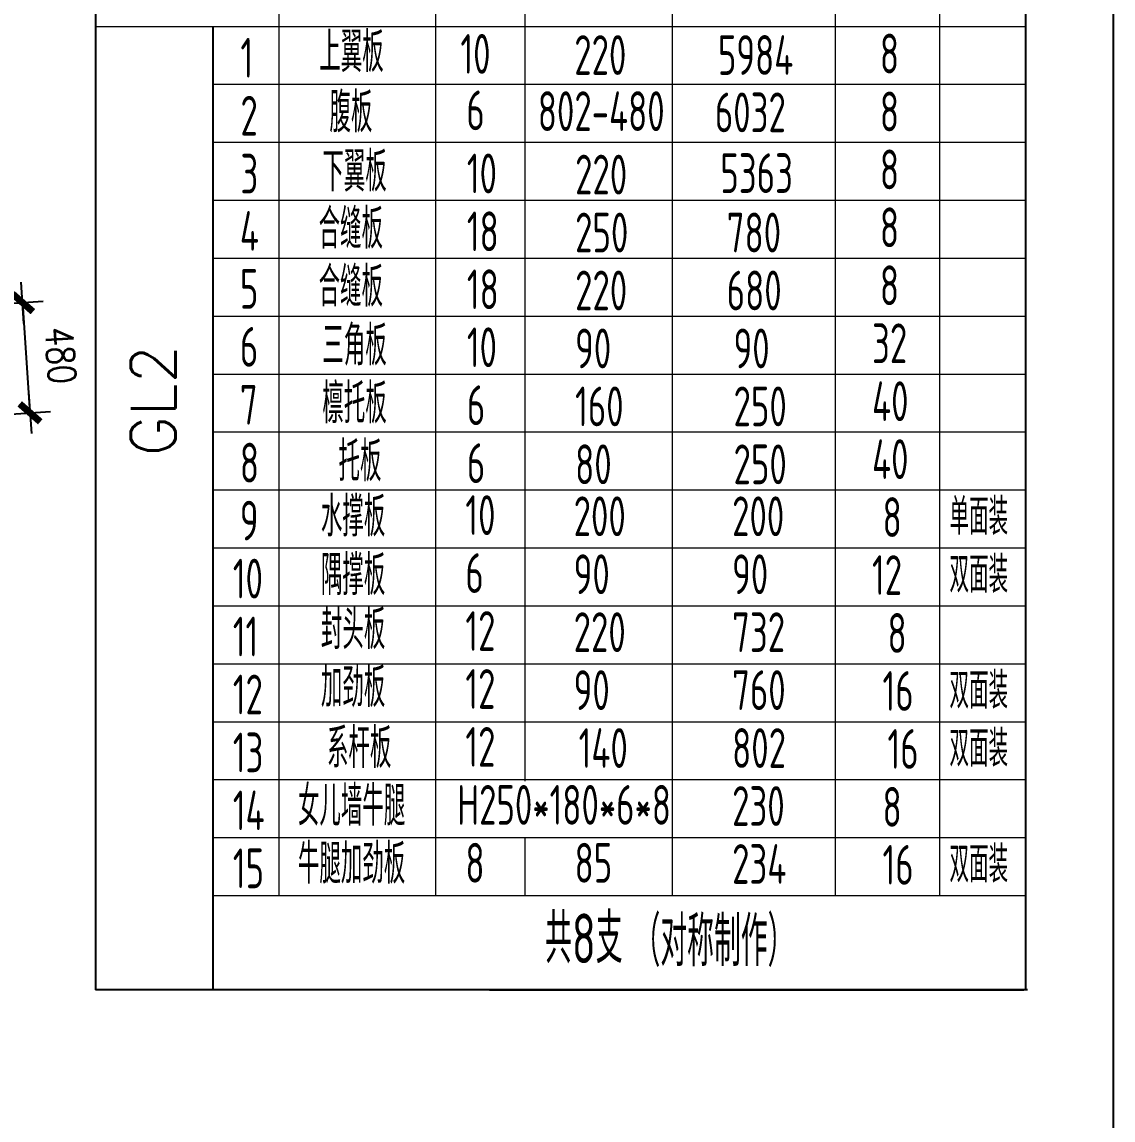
# Model space of a CAD drawing. Header units: millimetres. Extents: x 2451220 to 4527627, y -5186613 to -1639140.
# Drawn here: x 2507648 to 2512391, y -1731333 to -1726558 of the extents above; entities that cross this region are included whole.
import ezdxf

# ---------------------------------------------------------------- set-up
doc = ezdxf.new("R2010")
doc.units = ezdxf.units.MM
doc.header["$LTSCALE"] = 1000
doc.header["$PDMODE"] = 34
doc.linetypes.add('CENTER', pattern=[50.8, 31.75, -6.35, 6.35, -6.35])
doc.layers.add('轴线层', color=1, linetype='CENTER', lineweight=15)
doc.layers.add('钢架', color=7, linetype='Continuous', lineweight=25)
doc.styles.add('DIM_FONT', font='simplex.shx', dxfattribs={"width": 0.8, "bigfont": 'hztxt.shx'})
doc.styles.add('hz', font='gbenor.shx', dxfattribs={"width": 0.75, "height": 100, "bigfont": 'gbcbig.shx'})
doc.styles.get("Standard").update_dxf_attribs({"font": 'txt', "bigfont": 'gbcbig.shx'})
doc.dimstyles.new('WGH(1)', dxfattribs={"dimscale": 1.2, "dimtxt": 100, "dimasz": 0.5, "dimexe": 75, "dimexo": 75, "dimgap": 75, "dimtad": 1, "dimdec": 0, "dimzin": 0, "dimdsep": 46, "dimtxsty": 'DIM_FONT', "dimblk1": '_DIMX', "dimblk2": '_DIMX', "dimsah": 1, "dimcen": 0.09, "dimclrd": 3, "dimclre": 3, "dimclrt": 7, "dimadec": 0, "dimazin": 0, "dimtfac": 1, "dimtdec": 0, "dimtix": 1, "dimtmove": 2, "dimatfit": 3, "dimldrblk": '_DIMX', "dimfxl": 1, "dimtolj": 1, "dimtzin": 0, "dimarcsym": 0})

# ---------------------------------------------------------------- blocks, each defined once
blk = doc.blocks.new('_DIMX')
blk.add_line((-150, 0), (150, 0))
at = {"const_width": 50}
blk.add_lwpolyline([(-70, -70), (70, 70)], dxfattribs=at)
blk = doc.blocks.new('*D2678')
at = {"color": 3, "lineweight": -2}
for p, q in [((2507545.3, -1727785.9), (2507740.6, -1727772.9)), ((2507650.9, -1727779.5), (2507682.7, -1728257.2)), ((2507577.2, -1728264.8), (2507772.6, -1728251.8))]:
    blk.add_line(p, q, dxfattribs=at)
at = {"layer": 'Defpoints', "color": 0}
for p in [(2507455.5, -1727791.9), (2507487.4, -1728270.8), (2507682.8, -1728257.8)]:
    blk.add_point(p, dxfattribs=at)
at = {"color": 3, "lineweight": -2, "xscale": 0.6, "yscale": 0.6, "zscale": 0.6}
for p, rotation in [((2507650.8, -1727778.9), 93.81407483427924), ((2507682.8, -1728257.8), 273.8140748342792)]:
    blk.add_blockref('_DIMX', p, dxfattribs=dict(at, rotation=rotation))
at = {"color": 7, "insert": (2507816.5, -1728008.3), "char_height": 120, "attachment_point": 5, "rotation": 273.8141, "style": 'DIM_FONT'}
blk.add_mtext('\\A1;480', dxfattribs=at)

msp = doc.modelspace()

# ---------------------------------------------------------------- linework, layer by layer
at = {"color": 1}
for p, q in [((2507968, -1725990.8), (2507968, -1730767.8)), ((2508479.5, -1730767.8), (2508479.5, -1726577.1))]:
    msp.add_line(p, q, dxfattribs=at)
for p, q in [((2512010.3, -1725990.8), (2512010.3, -1730767.8)), ((2509680.9, -1730767.8), (2512004.1, -1730767.8)), ((2509680.9, -1730767.8), (2512004.1, -1730767.8)), ((2510080.9, -1730767.8), (2512004.1, -1730767.8)), ((2510080.9, -1730767.8), (2512004.1, -1730767.8)), ((2510080.9, -1730767.8), (2512004.1, -1730767.8)), ((2510080.9, -1730767.8), (2512004.1, -1730767.8))]:
    msp.add_line(p, q)
at = {"lineweight": -3}
msp.add_line((2512019.1, -1730767.8), (2507968, -1730767.8), dxfattribs=at)
msp.add_lwpolyline([(2499972, -1722507.9), (2512391.4, -1722507.9), (2512391.4, -1731840), (2499972, -1731840)], close=True)
at = {"layer": '钢架', "lineweight": 13}
for p, q in [((2508765, -1725990.8), (2508765, -1730357.1)), ((2509445.3, -1725990.8), (2509445.3, -1730105.1)), ((2509833.8, -1725990.8), (2509833.8, -1729607.8)), ((2509833.8, -1725990.8), (2509833.8, -1729607.8)), ((2510475, -1725990.8), (2510475, -1730105.1)), ((2511183.2, -1725990.8), (2511183.2, -1730105.1)), ((2511636.3, -1725990.8), (2511636.3, -1730357.1)), ((2507968, -1726577.1), (2512010.3, -1726577.1)), ((2508479.5, -1726829.1), (2512010.3, -1726829.1)), ((2508479.5, -1727081.1), (2512010.3, -1727081.1)), ((2508479.5, -1727333.1), (2512010.3, -1727333.1)), ((2508479.5, -1727333.1), (2512010.3, -1727333.1)), ((2508479.5, -1727585.1), (2512010.3, -1727585.1)), ((2508479.5, -1727837.1), (2512010.3, -1727837.1)), ((2508479.5, -1728089.1), (2512010.3, -1728089.1)), ((2508479.5, -1728341.1), (2512010.3, -1728341.1)), ((2508479.5, -1728593.1), (2512010.3, -1728593.1)), ((2509445.3, -1728593.1), (2509445.3, -1728845.1)), ((2509445.3, -1728593.1), (2509445.3, -1728845.1)), ((2509445.3, -1728593.1), (2509445.3, -1728845.1)), ((2509833.8, -1728593.1), (2509833.8, -1728845.1)), ((2509833.8, -1728593.1), (2509833.8, -1728845.1)), ((2509833.8, -1728593.1), (2509833.8, -1728845.1)), ((2509833.8, -1728593.1), (2509833.8, -1728845.1)), ((2509833.8, -1728593.1), (2509833.8, -1728845.1)), ((2509833.8, -1728593.1), (2509833.8, -1728845.1)), ((2510475, -1728593.1), (2510475, -1728845.1)), ((2510475, -1728593.1), (2510475, -1728845.1)), ((2510475, -1728593.1), (2510475, -1728845.1)), ((2511183.2, -1728593.1), (2511183.2, -1728845.1)), ((2511183.2, -1728593.1), (2511183.2, -1728845.1)), ((2511183.2, -1728593.1), (2511183.2, -1728845.1)), ((2508479.5, -1728845.1), (2512010.3, -1728845.1)), ((2509445.3, -1728845.1), (2509445.3, -1729097.1)), ((2509445.3, -1728845.1), (2509445.3, -1729097.1)), ((2509445.3, -1728845.1), (2509445.3, -1729097.1)), ((2509833.8, -1728845.1), (2509833.8, -1729097.1)), ((2509833.8, -1728845.1), (2509833.8, -1729097.1)), ((2509833.8, -1728845.1), (2509833.8, -1729097.1)), ((2509833.8, -1728845.1), (2509833.8, -1729097.1)), ((2509833.8, -1728845.1), (2509833.8, -1729097.1)), ((2509833.8, -1728845.1), (2509833.8, -1729097.1)), ((2510475, -1728845.1), (2510475, -1729097.1)), ((2510475, -1728845.1), (2510475, -1729097.1)), ((2510475, -1728845.1), (2510475, -1729097.1)), ((2511183.2, -1728845.1), (2511183.2, -1729097.1)), ((2511183.2, -1728845.1), (2511183.2, -1729097.1)), ((2511183.2, -1728845.1), (2511183.2, -1729097.1)), ((2508479.5, -1729097.1), (2512010.3, -1729097.1)), ((2509445.3, -1729097.1), (2509445.3, -1729349.1)), ((2509445.3, -1729097.1), (2509445.3, -1729349.1)), ((2509445.3, -1729097.1), (2509445.3, -1729349.1)), ((2509833.8, -1729097.1), (2509833.8, -1729349.1)), ((2509833.8, -1729097.1), (2509833.8, -1729349.1)), ((2509833.8, -1729097.1), (2509833.8, -1729349.1)), ((2509833.8, -1729097.1), (2509833.8, -1729349.1)), ((2509833.8, -1729097.1), (2509833.8, -1729349.1)), ((2509833.8, -1729097.1), (2509833.8, -1729349.1)), ((2510475, -1729097.1), (2510475, -1729349.1)), ((2510475, -1729097.1), (2510475, -1729349.1)), ((2510475, -1729097.1), (2510475, -1729349.1)), ((2511183.2, -1729097.1), (2511183.2, -1729349.1)), ((2511183.2, -1729097.1), (2511183.2, -1729349.1)), ((2511183.2, -1729097.1), (2511183.2, -1729349.1)), ((2508479.5, -1729349.1), (2512010.3, -1729349.1)), ((2508479.5, -1729349.1), (2512010.3, -1729349.1)), ((2508479.5, -1729349.1), (2512010.3, -1729349.1)), ((2508479.5, -1729349.1), (2512010.3, -1729349.1)), ((2508479.5, -1729349.1), (2512010.3, -1729349.1)), ((2509445.3, -1729349.1), (2509445.3, -1730105.1)), ((2509445.3, -1729349.1), (2509445.3, -1730105.1)), ((2509445.3, -1729349.1), (2509445.3, -1730105.1)), ((2509833.8, -1729349.1), (2509833.8, -1729607.8)), ((2509833.8, -1729349.1), (2509833.8, -1729607.8)), ((2509833.8, -1729349.1), (2509833.8, -1729607.8)), ((2509833.8, -1729349.1), (2509833.8, -1729607.8)), ((2509833.8, -1729349.1), (2509833.8, -1729607.8)), ((2509833.8, -1729349.1), (2509833.8, -1729607.8)), ((2510475, -1729349.1), (2510475, -1730105.1)), ((2510475, -1729349.1), (2510475, -1730105.1)), ((2510475, -1729349.1), (2510475, -1730105.1)), ((2511183.2, -1729349.1), (2511183.2, -1730105.1)), ((2511183.2, -1729349.1), (2511183.2, -1730105.1)), ((2511183.2, -1729349.1), (2511183.2, -1730105.1)), ((2508479.5, -1729601.1), (2512010.3, -1729601.1)), ((2508479.5, -1729601.1), (2512010.3, -1729601.1)), ((2508479.5, -1729601.1), (2512010.3, -1729601.1)), ((2508479.5, -1729601.1), (2512010.3, -1729601.1)), ((2508479.5, -1729601.1), (2512010.3, -1729601.1)), ((2509833.8, -1729601.1), (2509833.8, -1729859.8)), ((2509833.8, -1729601.1), (2509833.8, -1729859.8)), ((2509833.8, -1729601.1), (2509833.8, -1729859.8)), ((2509833.8, -1729601.1), (2509833.8, -1729859.8)), ((2509833.8, -1729601.1), (2509833.8, -1729859.8)), ((2509833.8, -1729601.1), (2509833.8, -1729859.8)), ((2508479.5, -1729853.1), (2512010.3, -1729853.1)), ((2509445.3, -1729853.1), (2509445.3, -1730357.1)), ((2509445.3, -1729853.1), (2509445.3, -1730357.1)), ((2509445.3, -1729853.1), (2509445.3, -1730357.1)), ((2509833.8, -1729853.1), (2509833.8, -1729859.8)), ((2509833.8, -1729853.1), (2509833.8, -1729859.8)), ((2509833.8, -1729853.1), (2509833.8, -1729859.8)), ((2509833.8, -1729853.1), (2509833.8, -1729859.8)), ((2509833.8, -1729853.1), (2509833.8, -1729859.8)), ((2509833.8, -1729853.1), (2509833.8, -1729859.8)), ((2510475, -1729853.1), (2510475, -1730357.1)), ((2510475, -1729853.1), (2510475, -1730357.1)), ((2510475, -1729853.1), (2510475, -1730357.1)), ((2511183.2, -1729853.1), (2511183.2, -1730357.1)), ((2511183.2, -1729853.1), (2511183.2, -1730357.1)), ((2511183.2, -1729853.1), (2511183.2, -1730357.1)), ((2508479.5, -1730105.1), (2512010.3, -1730105.1)), ((2508479.5, -1730105.1), (2512010.3, -1730105.1)), ((2508479.5, -1730105.1), (2512010.3, -1730105.1)), ((2508479.5, -1730105.1), (2512010.3, -1730105.1)), ((2508479.5, -1730105.1), (2512010.3, -1730105.1)), ((2509445.3, -1730105.1), (2509445.3, -1730357.1)), ((2509445.3, -1730105.1), (2509445.3, -1730357.1)), ((2509445.3, -1730105.1), (2509445.3, -1730357.1)), ((2509833.8, -1730105.1), (2509833.8, -1730357.1)), ((2509833.8, -1730105.1), (2509833.8, -1730357.1)), ((2509833.8, -1730105.1), (2509833.8, -1730357.1)), ((2509833.8, -1730105.1), (2509833.8, -1730357.1)), ((2509833.8, -1730105.1), (2509833.8, -1730357.1)), ((2509833.8, -1730105.1), (2509833.8, -1730357.1)), ((2509833.8, -1730105.1), (2509833.8, -1730357.1)), ((2509833.8, -1730105.1), (2509833.8, -1730357.1)), ((2509833.8, -1730105.1), (2509833.8, -1730111.8)), ((2509833.8, -1730105.1), (2509833.8, -1730111.8)), ((2509833.8, -1730105.1), (2509833.8, -1730111.8)), ((2509833.8, -1730105.1), (2509833.8, -1730111.8)), ((2509833.8, -1730105.1), (2509833.8, -1730111.8)), ((2509833.8, -1730105.1), (2509833.8, -1730111.8)), ((2510475, -1730105.1), (2510475, -1730357.1)), ((2510475, -1730105.1), (2510475, -1730357.1)), ((2510475, -1730105.1), (2510475, -1730357.1)), ((2511183.2, -1730105.1), (2511183.2, -1730357.1)), ((2511183.2, -1730105.1), (2511183.2, -1730357.1)), ((2511183.2, -1730105.1), (2511183.2, -1730357.1)), ((2508479.5, -1730357.1), (2512010.3, -1730357.1)), ((2508479.5, -1730357.1), (2512010.3, -1730357.1)), ((2508479.5, -1730357.1), (2512010.3, -1730357.1)), ((2508479.5, -1730357.1), (2512010.3, -1730357.1))]:
    msp.add_line(p, q, dxfattribs=at)

# ---------------------------------------------------------------- texts
at = {"layer": '轴线层', "color": 4, "linetype": 'ByBlock', "insert": (2508120.9, -1728446.9), "char_height": 194.4, "attachment_point": 1, "rotation": 90}
msp.add_mtext_dynamic_manual_height_columns('GL2', width=1139.904, gutter_width=12.5, heights=[0], dxfattribs=at)
at = {"layer": '钢架', "lineweight": 13, "attachment_point": 1, "style": 'hz'}
for s, insert, char_height, width in [('上翼板', (2508940.7, -1726602.8), 172.8, 708.175), ('\\pi400,t600;10', (2509154.2, -1726610.5), 172.8, 708.175), ('\\pi400,t600;220', (2509649.1, -1726615.5), 172.8, 708.175), ('\\pi400,t600;5984', (2510273.4, -1726615.5), 172.8, 708.175), ('\\pi400,t600; 8', (2510907.5, -1726609.1), 172.8, 708.175), ('1', (2508597.8, -1726627.5), 172.8, 708.175), ('腹板', (2508984.8, -1726864.9), 172.8, 708.175), ('\\pi400,t600;6', (2509180.1, -1726855.9), 172.8, 708.175), ('2', (2508597.8, -1726879.5), 172.8, 708.175), ('\\pi400,t600;802-480', (2509490.5, -1726859.7), 172.8, 1072.443), ('\\pi400,t600;6032', (2510260.3, -1726864.8), 172.8, 708.175), ('\\pi400,t600; 8', (2510907.5, -1726861.1), 172.8, 708.175), ('3', (2508597.8, -1727131.5), 172.8, 708.175), ('下翼板', (2508953.9, -1727122.7), 172.8, 708.175), ('\\pi400,t600;10', (2509182.2, -1727130.4), 172.8, 708.175), ('\\pi400,t600;220', (2509652.8, -1727135.4), 172.8, 708.175), ('\\pi400,t600;5363', (2510284.1, -1727129.1), 172.8, 708.175), ('\\pi400,t600; 8', (2510907.5, -1727113.1), 172.8, 708.175), ('4', (2508595.3, -1727380.4), 172.8, 708.175), ('合缝板', (2508937.5, -1727370.9), 172.8, 708.175), ('\\pi400,t600;18', (2509182.2, -1727382.4), 172.8, 708.175), ('\\pi400,t600; 8', (2510907.5, -1727365.1), 172.8, 708.175), ('\\pi400,t600;250', (2509652.8, -1727387.4), 172.8, 708.175), ('\\pi400,t600;780', (2510311.9, -1727387.4), 172.8, 708.175), ('合缝板', (2508937.5, -1727622.9), 172.8, 708.175), ('\\pi400,t600; 8', (2510907.5, -1727617.1), 172.8, 708.175), ('5', (2508595.3, -1727632.4), 172.8, 708.175), ('\\pi400,t600;18', (2509182.2, -1727634.4), 172.8, 708.175), ('\\pi400,t600;220', (2509652.8, -1727639.4), 172.8, 708.175), ('\\pi400,t600;680', (2510311.9, -1727639.4), 172.8, 708.175), ('三角板', (2508953.9, -1727878.7), 172.8, 708.175), ('6', (2508595.3, -1727884.4), 172.8, 708.175), ('\\pi400,t600;10', (2509182.2, -1727886.4), 172.8, 708.175), ('\\pi400,t600;90', (2509652.8, -1727891.4), 172.8, 708.175), ('\\pi400,t600;90', (2510341.6, -1727891.4), 172.8, 708.175), ('\\pi400,t600;32', (2510943.6, -1727869.1), 172.8, 708.175), ('7', (2508595.3, -1728136.4), 172.8, 708.175), ('檩托板', (2508953.9, -1728130.7), 172.8, 708.175), ('\\pi400,t600;6', (2509182.2, -1728138.4), 172.8, 708.175), ('\\pi400,t600;160', (2509652.8, -1728143.4), 172.8, 708.175), ('\\pi400,t600;250', (2510341.6, -1728143.4), 172.8, 708.175), ('\\pi400,t600;40', (2510943.6, -1728121.1), 172.8, 708.175), (' 托板', (2508953.9, -1728382.7), 172.8, 708.175), ('\\pi400,t600;40', (2510943.6, -1728373.1), 172.8, 708.175), ('8', (2508595.3, -1728388.4), 172.8, 708.175), ('\\pi400,t600;6', (2509182.2, -1728390.4), 172.8, 708.175), ('\\pi400,t600;80', (2509652.8, -1728395.4), 172.8, 708.175), ('\\pi400,t600;250', (2510341.6, -1728395.4), 172.8, 708.175), ('水撑板', (2508947.6, -1728622.7), 172.8, 708.175), ('\\pi400,t600;10', (2509175.8, -1728616.4), 172.8, 708.175), ('\\pi400,t600;200', (2509646.4, -1728621.4), 172.8, 708.175), ('\\pi400,t600;200', (2510335.3, -1728621.4), 172.8, 708.175), ('\\pi400,t600;8', (2510989.5, -1728625.1), 172.8, 708.175), ('单面装', (2511680.4, -1728630.6), 157.39, 645.006), ('9', (2508595.3, -1728640.4), 172.8, 708.175), ('隅撑板', (2508947.6, -1728877.3), 172.8, 708.175), ('10', (2508564.7, -1728892.4), 172.8, 708.175), ('\\pi400,t600;6', (2509175.8, -1728868.4), 172.8, 708.175), ('\\pi400,t600;90', (2509646.4, -1728873.4), 172.8, 708.175), ('\\pi400,t600;90', (2510335.3, -1728873.4), 172.8, 708.175), ('\\pi400,t600;12', (2510943.6, -1728877.1), 172.8, 708.175), ('双面装', (2511680.4, -1728882.6), 157.39, 645.006), ('封头板', (2508947.6, -1729112.7), 172.8, 708.175), ('11', (2508564.7, -1729144.4), 172.8, 708.175), ('\\pi400,t600;12', (2509175.8, -1729120.4), 172.8, 708.175), ('\\pi400,t600;220', (2509646.4, -1729125.4), 172.8, 708.175), ('\\pi400,t600;732', (2510335.3, -1729125.4), 172.8, 708.175), ('      8', (2510989.2, -1729129.1), 172.8, 708.175), ('加劲板', (2508947.6, -1729364.7), 172.8, 708.175), ('\\pi400,t600;12', (2509175.8, -1729372.4), 172.8, 708.175), ('\\pi400,t600;90', (2509646.4, -1729377.4), 172.8, 708.175), ('\\pi400,t600;760', (2510335.3, -1729377.4), 172.8, 708.175), ('\\pi400,t600;16', (2510989.2, -1729381.1), 172.8, 708.175), ('双面装', (2511680.4, -1729386.6), 157.39, 645.006), ('12', (2508564.7, -1729396.4), 172.8, 708.175), ('  系杆板', (2508833.5, -1729629.3), 172.8, 708.175), ('\\pi400,t600;12', (2509175.8, -1729624.4), 172.8, 708.175), ('双面装', (2511680.4, -1729638.6), 157.39, 645.006), ('13', (2508564.7, -1729648.4), 172.8, 708.175), ('      140', (2509646.4, -1729629.4), 172.8, 708.175), ('\\pi400,t600;802', (2510335.3, -1729629.4), 172.8, 708.175), ('      16', (2510989.2, -1729633.1), 172.8, 708.175), ('女儿墙牛腿', (2508847.8, -1729880.6), 172.8, 708.175), ('14', (2508564.7, -1729900.4), 172.8, 708.175), ('\\pi400,t600;H250*180*6*8', (2509139.8, -1729876.4), 172.8, 708.175), ('\\pi400,t600;230', (2510335.3, -1729881.4), 172.8, 708.175), ('\\pi400,t600;8', (2510989.2, -1729885.1), 172.8, 708.175), ('15', (2508564.7, -1730152.4), 172.8, 708.175), ('牛腿加劲板', (2508847.8, -1730132.6), 172.8, 708.175), ('\\pi400,t600;8', (2509175.8, -1730128.4), 172.8, 708.175), ('\\pi400,t600;85', (2509650.5, -1730128.4), 172.8, 708.175), ('\\pi400,t600;234', (2510335.3, -1730133.4), 172.8, 708.175), ('\\pi400,t600;16', (2510989.2, -1730137.1), 172.8, 708.175), ('双面装', (2511680.4, -1730142.6), 157.39, 645.006), ('共8支', (2509921.8, -1730435.5), 216, 692.905), ('（对称制作）', (2510306.6, -1730448.3), 216, 692.905)]:
    msp.add_mtext(s, dxfattribs=dict(at, insert=insert, char_height=char_height, width=width))

# ---------------------------------------------------------------- dimensions: what is measured, and where the dimension line sits
dim = msp.add_aligned_dim(p1=(2507455.5, -1727791.9), p2=(2507487.4, -1728270.8), distance=195.8, dimstyle='WGH(1)')
dim.commit()
dim.dimension.update_dxf_attribs({"geometry": '*D2678', "text_midpoint": (2507816.5, -1728008.3)})

doc.saveas('drawing.dxf')
